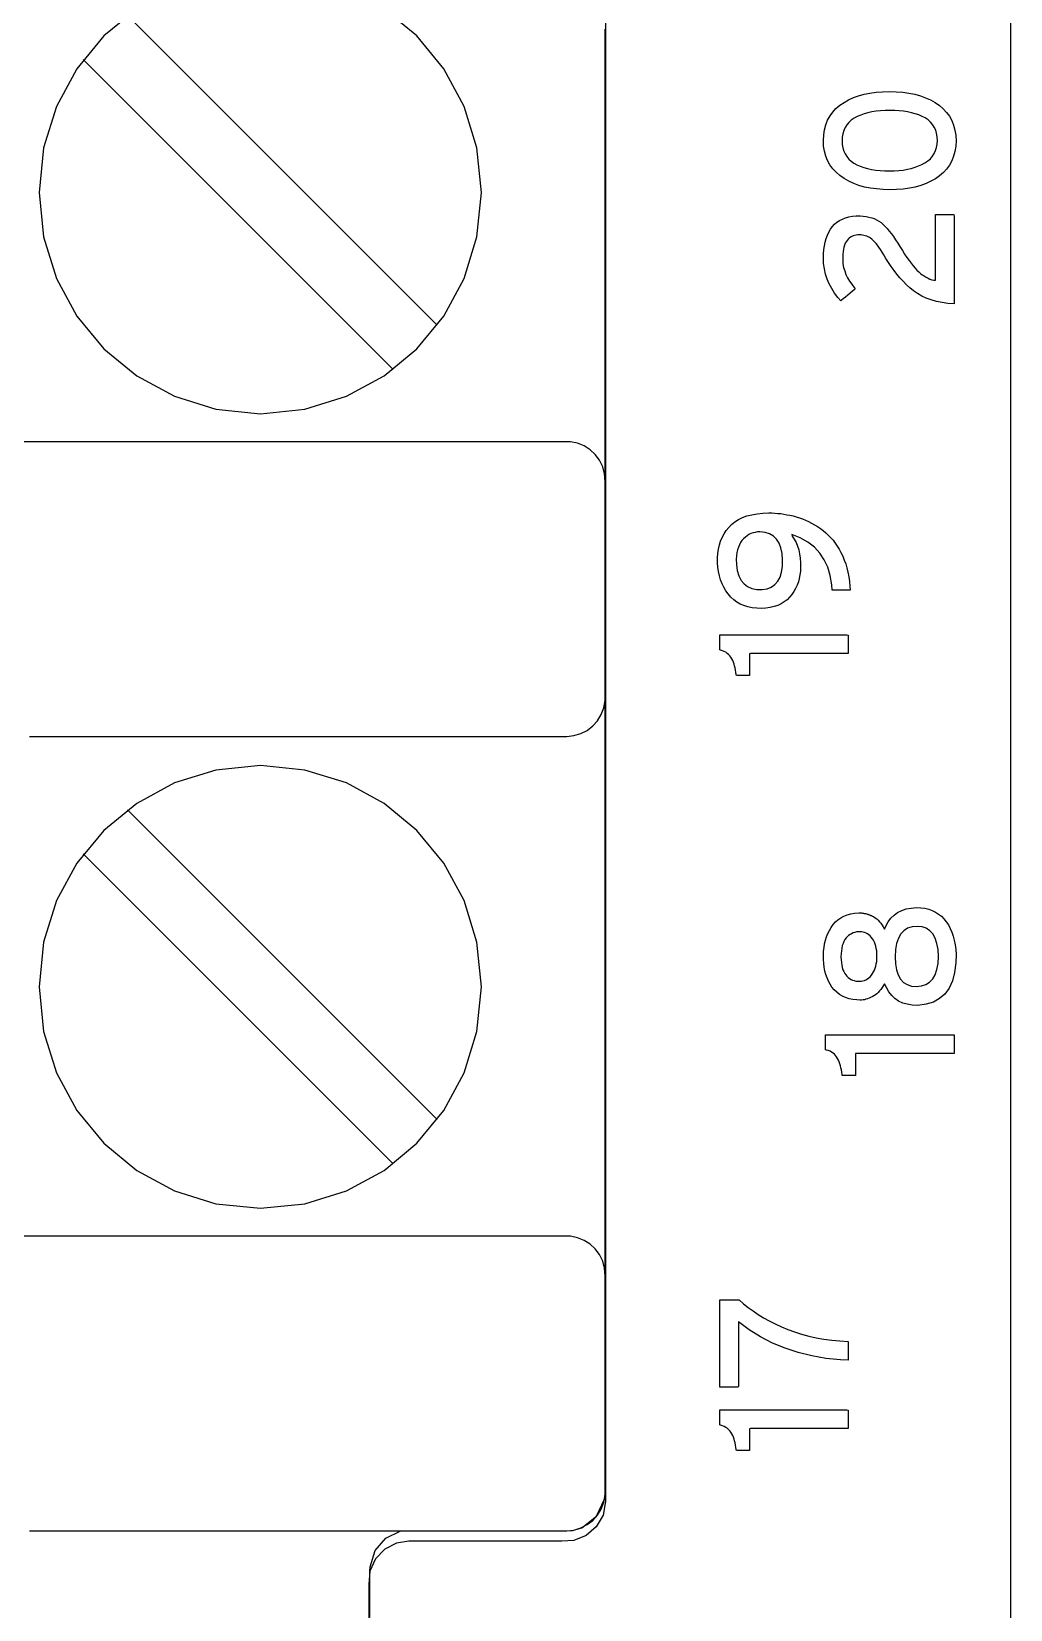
# Model space of a CAD drawing. Extents: x 1 to 47.7, y 0.2 to 35.
# Drawn here: x 37.238 to 37.978, y 8.464 to 9.657 of the extents above; entities that cross this region are included whole.
import ezdxf

# ---------------------------------------------------------------- set-up
doc = ezdxf.new("R2010")
doc.units = 0
doc.header["$MEASUREMENT"] = 0
for name, color, linetype in [('7_1__EMPTY_IO_BOARD_POSITI', 7, 'CONTINUOUS'), ('7_2___8__INDEPENDENT_INPUT', 7, 'CONTINUOUS'), ('7_3___8__OPTOISO_INDEPENDE', 7, 'CONTINUOUS'), ('7_4___24__OPTOISO_INDEPEND', 7, 'CONTINUOUS'), ('7_5___8__INDEPENDENT_INPUT', 7, 'CONTINUOUS'), ('7_6____8__INDEPENDENT_INPU', 7, 'CONTINUOUS'), ('7_7____8__OPTOISO_INDEPEND', 7, 'CONTINUOUS'), ('7_8____8__OPTOISO_INDEPEND', 7, 'CONTINUOUS'), ('8_0_____DWG', 7, 'CONTINUOUS')]:
    doc.layers.add(name, color=color, linetype=linetype)

msp = doc.modelspace()

# ---------------------------------------------------------------- linework, layer by layer
at = {"layer": '7_1__EMPTY_IO_BOARD_POSITI'}
msp.add_lwpolyline([(37.6722, 9.7151), (37.6722, 9.6279), (37.6722, 9.543), (37.6722, 9.4604), (37.6722, 9.3804), (37.6722, 9.3031), (37.6722, 9.2286), (37.6722, 9.1571), (37.6722, 9.0887), (37.6722, 9.0236), (37.6722, 8.962), (37.6722, 8.9041), (37.6722, 8.8498), (37.6722, 8.7995), (37.6722, 8.7532), (37.6722, 8.7112), (37.6722, 8.6735), (37.6722, 8.6404), (37.6722, 8.612), (37.6722, 8.5883), (37.6722, 8.5697), (37.6722, 8.5562), (37.6722, 8.548), (37.6722, 8.5452), (37.6704, 8.5349), (37.6653, 8.5261), (37.6577, 8.5195), (37.6482, 8.5158), (37.6392, 8.5152), (37.6295, 8.5152), (37.6146, 8.5152), (37.5771, 8.5152), (37.5582, 8.5152), (37.5418, 8.5152), (37.5296, 8.5152), (37.5235, 8.5152), (37.5143, 8.5138), (37.5053, 8.5092), (37.4983, 8.5019), (37.4941, 8.4927), (37.4932, 8.4827), (37.4932, 8.4766), (37.4932, 8.4675), (37.4932, 8.4558)], dxfattribs=at)
at = {"layer": '7_2___8__INDEPENDENT_INPUT'}
for points in [[(37.3178, 9.674), (37.293, 9.6536), (37.2725, 9.6288), (37.257, 9.6004), (37.2473, 9.569), (37.2439, 9.5353), (37.2473, 9.5016), (37.257, 9.4702), (37.2725, 9.4417), (37.293, 9.4169), (37.3178, 9.3965), (37.3462, 9.3811), (37.3776, 9.3713), (37.4113, 9.3679), (37.445, 9.3713), (37.4764, 9.3811), (37.5048, 9.3965), (37.5295, 9.4169), (37.5499, 9.4417), (37.5653, 9.4702), (37.575, 9.5016), (37.5784, 9.5353), (37.575, 9.569), (37.5653, 9.6004), (37.5499, 9.6288), (37.5295, 9.6536), (37.5048, 9.674)], [(37.545, 9.4349), (37.3107, 9.6692)], [(37.4941, 8.4577), (37.4941, 8.4753), (37.4941, 8.4875), (37.4941, 8.4929), (37.4942, 8.4958), (37.498, 8.5082), (37.5061, 8.5177), (37.5175, 8.5232), (37.5197, 8.5232), (37.5257, 8.5232), (37.5349, 8.5232), (37.5466, 8.5232), (37.6032, 8.5232), (37.6163, 8.5232), (37.6275, 8.5232), (37.6361, 8.5232), (37.6415, 8.5232), (37.6473, 8.5235), (37.6543, 8.5255), (37.6654, 8.5341), (37.6715, 8.5471), (37.672, 8.5509), (37.6721, 8.5528), (37.6721, 8.5552), (37.6721, 8.56), (37.6721, 8.5675), (37.6721, 8.5776), (37.6721, 8.5904), (37.6721, 8.6058), (37.6721, 8.6236), (37.6721, 8.6439), (37.6721, 8.6666), (37.6721, 8.6916), (37.6721, 8.7189), (37.6721, 8.7485), (37.6721, 8.7802), (37.6721, 8.814), (37.6721, 8.8499), (37.6721, 8.8878), (37.6721, 8.9276), (37.6721, 9.0129), (37.6721, 9.1054), (37.6721, 9.2045), (37.6721, 9.3098), (37.6721, 9.421), (37.6721, 9.5374), (37.6721, 9.6588)], [(37.5116, 9.4015), (37.2773, 9.6358)], [(37.2367, 9.1239), (37.2664, 9.1239), (37.3182, 9.1239), (37.384, 9.1239), (37.4558, 9.1239), (37.5256, 9.1239), (37.5854, 9.1239), (37.6272, 9.1239), (37.6429, 9.1239), (37.6484, 9.1245), (37.6536, 9.126), (37.6584, 9.1285), (37.6626, 9.1318), (37.6662, 9.1358), (37.669, 9.1404), (37.671, 9.1455), (37.672, 9.1511), (37.6721, 9.1556), (37.6721, 9.1674), (37.6721, 9.1879), (37.6721, 9.214), (37.6721, 9.2426), (37.6721, 9.2703), (37.6721, 9.294), (37.6721, 9.3106), (37.6721, 9.3168), (37.6716, 9.3225), (37.6701, 9.3278), (37.6677, 9.3327), (37.6645, 9.337), (37.6606, 9.3407), (37.6561, 9.3436), (37.6511, 9.3456), (37.6457, 9.3467), (37.6388, 9.3468), (37.6091, 9.3468), (37.5573, 9.3468), (37.4915, 9.3468), (37.4197, 9.3468), (37.3499, 9.3468), (37.2901, 9.3468), (37.2483, 9.3468), (37.2326, 9.3468)], [(37.545, 8.8342), (37.3107, 9.0684)], [(37.5116, 8.8007), (37.2773, 9.035)], [(37.2367, 8.5232), (37.2664, 8.5232), (37.3182, 8.5232), (37.384, 8.5232), (37.4558, 8.5232), (37.5256, 8.5232), (37.5854, 8.5232), (37.6272, 8.5232), (37.6429, 8.5232), (37.6484, 8.5237), (37.6536, 8.5253), (37.6584, 8.5278), (37.6626, 8.531), (37.6662, 8.535), (37.669, 8.5396), (37.671, 8.5448), (37.672, 8.5503), (37.6721, 8.5548), (37.6721, 8.5666), (37.6721, 8.5872), (37.6721, 8.6133), (37.6721, 8.6418), (37.6721, 8.6695), (37.6721, 8.6932), (37.6721, 8.7098), (37.6721, 8.716), (37.6716, 8.7217), (37.6701, 8.7271), (37.6677, 8.732), (37.6645, 8.7363), (37.6606, 8.7399), (37.6561, 8.7428), (37.6511, 8.7448), (37.6457, 8.7459), (37.6388, 8.746), (37.6091, 8.746), (37.5573, 8.746), (37.4915, 8.746), (37.4197, 8.746), (37.3499, 8.746), (37.2901, 8.746), (37.2483, 8.746), (37.2326, 8.746)]]:
    msp.add_lwpolyline(points, dxfattribs=at)
msp.add_lwpolyline([(37.4113, 8.7671), (37.445, 8.7705), (37.4764, 8.7803), (37.5048, 8.7957), (37.5295, 8.8162), (37.5499, 8.841), (37.5653, 8.8694), (37.575, 8.9008), (37.5784, 8.9346), (37.575, 8.9683), (37.5653, 8.9997), (37.5499, 9.0281), (37.5295, 9.0528), (37.5048, 9.0733), (37.4764, 9.0887), (37.445, 9.0984), (37.4113, 9.1018), (37.3776, 9.0984), (37.3462, 9.0887), (37.3178, 9.0733), (37.293, 9.0528), (37.2725, 9.0281), (37.257, 8.9997), (37.2473, 8.9683), (37.2439, 8.9346), (37.2473, 8.9008), (37.257, 8.8694), (37.2725, 8.841), (37.293, 8.8162), (37.3178, 8.7957), (37.3462, 8.7803), (37.3776, 8.7705)], close=True, dxfattribs=at)
at = {"layer": '7_3___8__OPTOISO_INDEPENDE'}
for points in [[(37.3178, 9.674), (37.293, 9.6536), (37.2725, 9.6288), (37.257, 9.6004), (37.2473, 9.569), (37.2439, 9.5353), (37.2473, 9.5016), (37.257, 9.4702), (37.2725, 9.4417), (37.293, 9.4169), (37.3178, 9.3965), (37.3462, 9.3811), (37.3776, 9.3713), (37.4113, 9.3679), (37.445, 9.3713), (37.4764, 9.3811), (37.5048, 9.3965), (37.5295, 9.4169), (37.5499, 9.4417), (37.5653, 9.4702), (37.575, 9.5016), (37.5784, 9.5353), (37.575, 9.569), (37.5653, 9.6004), (37.5499, 9.6288), (37.5295, 9.6536), (37.5048, 9.674)], [(37.545, 9.4349), (37.3107, 9.6692)], [(37.4941, 8.4577), (37.4941, 8.4753), (37.4941, 8.4875), (37.4941, 8.4929), (37.4942, 8.4958), (37.498, 8.5082), (37.5061, 8.5177), (37.5175, 8.5232), (37.5197, 8.5232), (37.5257, 8.5232), (37.5349, 8.5232), (37.5466, 8.5232), (37.6032, 8.5232), (37.6163, 8.5232), (37.6275, 8.5232), (37.6361, 8.5232), (37.6415, 8.5232), (37.6473, 8.5235), (37.6543, 8.5255), (37.6654, 8.5341), (37.6715, 8.5471), (37.672, 8.5509), (37.6721, 8.5528), (37.6721, 8.5552), (37.6721, 8.56), (37.6721, 8.5675), (37.6721, 8.5776), (37.6721, 8.5904), (37.6721, 8.6058), (37.6721, 8.6236), (37.6721, 8.6439), (37.6721, 8.6666), (37.6721, 8.6916), (37.6721, 8.7189), (37.6721, 8.7485), (37.6721, 8.7802), (37.6721, 8.814), (37.6721, 8.8499), (37.6721, 8.8878), (37.6721, 8.9276), (37.6721, 9.0129), (37.6721, 9.1054), (37.6721, 9.2045), (37.6721, 9.3098), (37.6721, 9.421), (37.6721, 9.5374), (37.6721, 9.6588)], [(37.5116, 9.4015), (37.2773, 9.6358)], [(37.2367, 9.1239), (37.2664, 9.1239), (37.3182, 9.1239), (37.384, 9.1239), (37.4558, 9.1239), (37.5256, 9.1239), (37.5854, 9.1239), (37.6272, 9.1239), (37.6429, 9.1239), (37.6484, 9.1245), (37.6536, 9.126), (37.6584, 9.1285), (37.6626, 9.1318), (37.6662, 9.1358), (37.669, 9.1404), (37.671, 9.1455), (37.672, 9.1511), (37.6721, 9.1556), (37.6721, 9.1674), (37.6721, 9.1879), (37.6721, 9.214), (37.6721, 9.2426), (37.6721, 9.2703), (37.6721, 9.294), (37.6721, 9.3106), (37.6721, 9.3168), (37.6716, 9.3225), (37.6701, 9.3278), (37.6677, 9.3327), (37.6645, 9.337), (37.6606, 9.3407), (37.6561, 9.3436), (37.6511, 9.3456), (37.6457, 9.3467), (37.6388, 9.3468), (37.6091, 9.3468), (37.5573, 9.3468), (37.4915, 9.3468), (37.4197, 9.3468), (37.3499, 9.3468), (37.2901, 9.3468), (37.2483, 9.3468), (37.2326, 9.3468)], [(37.545, 8.8342), (37.3107, 9.0684)], [(37.5116, 8.8007), (37.2773, 9.035)], [(37.2367, 8.5232), (37.2664, 8.5232), (37.3182, 8.5232), (37.384, 8.5232), (37.4558, 8.5232), (37.5256, 8.5232), (37.5854, 8.5232), (37.6272, 8.5232), (37.6429, 8.5232), (37.6484, 8.5237), (37.6536, 8.5253), (37.6584, 8.5278), (37.6626, 8.531), (37.6662, 8.535), (37.669, 8.5396), (37.671, 8.5448), (37.672, 8.5503), (37.6721, 8.5548), (37.6721, 8.5666), (37.6721, 8.5872), (37.6721, 8.6133), (37.6721, 8.6418), (37.6721, 8.6695), (37.6721, 8.6932), (37.6721, 8.7098), (37.6721, 8.716), (37.6716, 8.7217), (37.6701, 8.7271), (37.6677, 8.732), (37.6645, 8.7363), (37.6606, 8.7399), (37.6561, 8.7428), (37.6511, 8.7448), (37.6457, 8.7459), (37.6388, 8.746), (37.6091, 8.746), (37.5573, 8.746), (37.4915, 8.746), (37.4197, 8.746), (37.3499, 8.746), (37.2901, 8.746), (37.2483, 8.746), (37.2326, 8.746)]]:
    msp.add_lwpolyline(points, dxfattribs=at)
msp.add_lwpolyline([(37.4113, 8.7671), (37.445, 8.7705), (37.4764, 8.7803), (37.5048, 8.7957), (37.5295, 8.8162), (37.5499, 8.841), (37.5653, 8.8694), (37.575, 8.9008), (37.5784, 8.9346), (37.575, 8.9683), (37.5653, 8.9997), (37.5499, 9.0281), (37.5295, 9.0528), (37.5048, 9.0733), (37.4764, 9.0887), (37.445, 9.0984), (37.4113, 9.1018), (37.3776, 9.0984), (37.3462, 9.0887), (37.3178, 9.0733), (37.293, 9.0528), (37.2725, 9.0281), (37.257, 8.9997), (37.2473, 8.9683), (37.2439, 8.9346), (37.2473, 8.9008), (37.257, 8.8694), (37.2725, 8.841), (37.293, 8.8162), (37.3178, 8.7957), (37.3462, 8.7803), (37.3776, 8.7705)], close=True, dxfattribs=at)
at = {"layer": '7_4___24__OPTOISO_INDEPEND'}
for points in [[(37.3178, 9.674), (37.293, 9.6536), (37.2725, 9.6288), (37.257, 9.6004), (37.2473, 9.569), (37.2439, 9.5353), (37.2473, 9.5016), (37.257, 9.4702), (37.2725, 9.4417), (37.293, 9.4169), (37.3178, 9.3965), (37.3462, 9.3811), (37.3776, 9.3713), (37.4113, 9.3679), (37.445, 9.3713), (37.4764, 9.3811), (37.5048, 9.3965), (37.5295, 9.4169), (37.5499, 9.4417), (37.5653, 9.4702), (37.575, 9.5016), (37.5784, 9.5353), (37.575, 9.569), (37.5653, 9.6004), (37.5499, 9.6288), (37.5295, 9.6536), (37.5048, 9.674)], [(37.545, 9.4349), (37.3107, 9.6692)], [(37.4941, 8.4577), (37.4941, 8.4753), (37.4941, 8.4875), (37.4941, 8.4929), (37.4942, 8.4958), (37.498, 8.5082), (37.5061, 8.5177), (37.5175, 8.5232), (37.5197, 8.5232), (37.5257, 8.5232), (37.5349, 8.5232), (37.5466, 8.5232), (37.6032, 8.5232), (37.6163, 8.5232), (37.6275, 8.5232), (37.6361, 8.5232), (37.6415, 8.5232), (37.6473, 8.5235), (37.6543, 8.5255), (37.6654, 8.5341), (37.6715, 8.5471), (37.672, 8.5509), (37.6721, 8.5528), (37.6721, 8.5552), (37.6721, 8.56), (37.6721, 8.5675), (37.6721, 8.5776), (37.6721, 8.5904), (37.6721, 8.6058), (37.6721, 8.6236), (37.6721, 8.6439), (37.6721, 8.6666), (37.6721, 8.6916), (37.6721, 8.7189), (37.6721, 8.7485), (37.6721, 8.7802), (37.6721, 8.814), (37.6721, 8.8499), (37.6721, 8.8878), (37.6721, 8.9276), (37.6721, 9.0129), (37.6721, 9.1054), (37.6721, 9.2045), (37.6721, 9.3098), (37.6721, 9.421), (37.6721, 9.5374), (37.6721, 9.6588)], [(37.5116, 9.4015), (37.2773, 9.6358)], [(37.2367, 9.1239), (37.2664, 9.1239), (37.3182, 9.1239), (37.384, 9.1239), (37.4558, 9.1239), (37.5256, 9.1239), (37.5854, 9.1239), (37.6272, 9.1239), (37.6429, 9.1239), (37.6484, 9.1245), (37.6536, 9.126), (37.6584, 9.1285), (37.6626, 9.1318), (37.6662, 9.1358), (37.669, 9.1404), (37.671, 9.1455), (37.672, 9.1511), (37.6721, 9.1556), (37.6721, 9.1674), (37.6721, 9.1879), (37.6721, 9.214), (37.6721, 9.2426), (37.6721, 9.2703), (37.6721, 9.294), (37.6721, 9.3106), (37.6721, 9.3168), (37.6716, 9.3225), (37.6701, 9.3278), (37.6677, 9.3327), (37.6645, 9.337), (37.6606, 9.3407), (37.6561, 9.3436), (37.6511, 9.3456), (37.6457, 9.3467), (37.6388, 9.3468), (37.6091, 9.3468), (37.5573, 9.3468), (37.4915, 9.3468), (37.4197, 9.3468), (37.3499, 9.3468), (37.2901, 9.3468), (37.2483, 9.3468), (37.2326, 9.3468)], [(37.545, 8.8342), (37.3107, 9.0684)], [(37.5116, 8.8007), (37.2773, 9.035)], [(37.2367, 8.5232), (37.2664, 8.5232), (37.3182, 8.5232), (37.384, 8.5232), (37.4558, 8.5232), (37.5256, 8.5232), (37.5854, 8.5232), (37.6272, 8.5232), (37.6429, 8.5232), (37.6484, 8.5237), (37.6536, 8.5253), (37.6584, 8.5278), (37.6626, 8.531), (37.6662, 8.535), (37.669, 8.5396), (37.671, 8.5448), (37.672, 8.5503), (37.6721, 8.5548), (37.6721, 8.5666), (37.6721, 8.5872), (37.6721, 8.6133), (37.6721, 8.6418), (37.6721, 8.6695), (37.6721, 8.6932), (37.6721, 8.7098), (37.6721, 8.716), (37.6716, 8.7217), (37.6701, 8.7271), (37.6677, 8.732), (37.6645, 8.7363), (37.6606, 8.7399), (37.6561, 8.7428), (37.6511, 8.7448), (37.6457, 8.7459), (37.6388, 8.746), (37.6091, 8.746), (37.5573, 8.746), (37.4915, 8.746), (37.4197, 8.746), (37.3499, 8.746), (37.2901, 8.746), (37.2483, 8.746), (37.2326, 8.746)]]:
    msp.add_lwpolyline(points, dxfattribs=at)
msp.add_lwpolyline([(37.4113, 8.7671), (37.445, 8.7705), (37.4764, 8.7803), (37.5048, 8.7957), (37.5295, 8.8162), (37.5499, 8.841), (37.5653, 8.8694), (37.575, 8.9008), (37.5784, 8.9346), (37.575, 8.9683), (37.5653, 8.9997), (37.5499, 9.0281), (37.5295, 9.0528), (37.5048, 9.0733), (37.4764, 9.0887), (37.445, 9.0984), (37.4113, 9.1018), (37.3776, 9.0984), (37.3462, 9.0887), (37.3178, 9.0733), (37.293, 9.0528), (37.2725, 9.0281), (37.257, 8.9997), (37.2473, 8.9683), (37.2439, 8.9346), (37.2473, 8.9008), (37.257, 8.8694), (37.2725, 8.841), (37.293, 8.8162), (37.3178, 8.7957), (37.3462, 8.7803), (37.3776, 8.7705)], close=True, dxfattribs=at)
at = {"layer": '7_5___8__INDEPENDENT_INPUT'}
for points in [[(37.3178, 9.674), (37.293, 9.6536), (37.2725, 9.6288), (37.257, 9.6004), (37.2473, 9.569), (37.2439, 9.5353), (37.2473, 9.5016), (37.257, 9.4702), (37.2725, 9.4417), (37.293, 9.4169), (37.3178, 9.3965), (37.3462, 9.3811), (37.3776, 9.3713), (37.4113, 9.3679), (37.445, 9.3713), (37.4764, 9.3811), (37.5048, 9.3965), (37.5295, 9.4169), (37.5499, 9.4417), (37.5653, 9.4702), (37.575, 9.5016), (37.5784, 9.5353), (37.575, 9.569), (37.5653, 9.6004), (37.5499, 9.6288), (37.5295, 9.6536), (37.5048, 9.674)], [(37.545, 9.4349), (37.3107, 9.6692)], [(37.4941, 8.4577), (37.4941, 8.4753), (37.4941, 8.4875), (37.4941, 8.4929), (37.4942, 8.4958), (37.498, 8.5082), (37.5061, 8.5177), (37.5175, 8.5232), (37.5197, 8.5232), (37.5257, 8.5232), (37.5349, 8.5232), (37.5466, 8.5232), (37.6032, 8.5232), (37.6163, 8.5232), (37.6275, 8.5232), (37.6361, 8.5232), (37.6415, 8.5232), (37.6473, 8.5235), (37.6543, 8.5255), (37.6654, 8.5341), (37.6715, 8.5471), (37.672, 8.5509), (37.6721, 8.5528), (37.6721, 8.5552), (37.6721, 8.56), (37.6721, 8.5675), (37.6721, 8.5776), (37.6721, 8.5904), (37.6721, 8.6058), (37.6721, 8.6236), (37.6721, 8.6439), (37.6721, 8.6666), (37.6721, 8.6916), (37.6721, 8.7189), (37.6721, 8.7485), (37.6721, 8.7802), (37.6721, 8.814), (37.6721, 8.8499), (37.6721, 8.8878), (37.6721, 8.9276), (37.6721, 9.0129), (37.6721, 9.1054), (37.6721, 9.2045), (37.6721, 9.3098), (37.6721, 9.421), (37.6721, 9.5374), (37.6721, 9.6588)], [(37.5116, 9.4015), (37.2773, 9.6358)], [(37.2367, 9.1239), (37.2664, 9.1239), (37.3182, 9.1239), (37.384, 9.1239), (37.4558, 9.1239), (37.5256, 9.1239), (37.5854, 9.1239), (37.6272, 9.1239), (37.6429, 9.1239), (37.6484, 9.1245), (37.6536, 9.126), (37.6584, 9.1285), (37.6626, 9.1318), (37.6662, 9.1358), (37.669, 9.1404), (37.671, 9.1455), (37.672, 9.1511), (37.6721, 9.1556), (37.6721, 9.1674), (37.6721, 9.1879), (37.6721, 9.214), (37.6721, 9.2426), (37.6721, 9.2703), (37.6721, 9.294), (37.6721, 9.3106), (37.6721, 9.3168), (37.6716, 9.3225), (37.6701, 9.3278), (37.6677, 9.3327), (37.6645, 9.337), (37.6606, 9.3407), (37.6561, 9.3436), (37.6511, 9.3456), (37.6457, 9.3467), (37.6388, 9.3468), (37.6091, 9.3468), (37.5573, 9.3468), (37.4915, 9.3468), (37.4197, 9.3468), (37.3499, 9.3468), (37.2901, 9.3468), (37.2483, 9.3468), (37.2326, 9.3468)], [(37.545, 8.8342), (37.3107, 9.0684)], [(37.5116, 8.8007), (37.2773, 9.035)], [(37.2367, 8.5232), (37.2664, 8.5232), (37.3182, 8.5232), (37.384, 8.5232), (37.4558, 8.5232), (37.5256, 8.5232), (37.5854, 8.5232), (37.6272, 8.5232), (37.6429, 8.5232), (37.6484, 8.5237), (37.6536, 8.5253), (37.6584, 8.5278), (37.6626, 8.531), (37.6662, 8.535), (37.669, 8.5396), (37.671, 8.5448), (37.672, 8.5503), (37.6721, 8.5548), (37.6721, 8.5666), (37.6721, 8.5872), (37.6721, 8.6133), (37.6721, 8.6418), (37.6721, 8.6695), (37.6721, 8.6932), (37.6721, 8.7098), (37.6721, 8.716), (37.6716, 8.7217), (37.6701, 8.7271), (37.6677, 8.732), (37.6645, 8.7363), (37.6606, 8.7399), (37.6561, 8.7428), (37.6511, 8.7448), (37.6457, 8.7459), (37.6388, 8.746), (37.6091, 8.746), (37.5573, 8.746), (37.4915, 8.746), (37.4197, 8.746), (37.3499, 8.746), (37.2901, 8.746), (37.2483, 8.746), (37.2326, 8.746)]]:
    msp.add_lwpolyline(points, dxfattribs=at)
msp.add_lwpolyline([(37.4113, 8.7671), (37.445, 8.7705), (37.4764, 8.7803), (37.5048, 8.7957), (37.5295, 8.8162), (37.5499, 8.841), (37.5653, 8.8694), (37.575, 8.9008), (37.5784, 8.9346), (37.575, 8.9683), (37.5653, 8.9997), (37.5499, 9.0281), (37.5295, 9.0528), (37.5048, 9.0733), (37.4764, 9.0887), (37.445, 9.0984), (37.4113, 9.1018), (37.3776, 9.0984), (37.3462, 9.0887), (37.3178, 9.0733), (37.293, 9.0528), (37.2725, 9.0281), (37.257, 8.9997), (37.2473, 8.9683), (37.2439, 8.9346), (37.2473, 8.9008), (37.257, 8.8694), (37.2725, 8.841), (37.293, 8.8162), (37.3178, 8.7957), (37.3462, 8.7803), (37.3776, 8.7705)], close=True, dxfattribs=at)
at = {"layer": '7_6____8__INDEPENDENT_INPU'}
for points in [[(37.3178, 9.674), (37.293, 9.6536), (37.2725, 9.6288), (37.257, 9.6004), (37.2473, 9.569), (37.2439, 9.5353), (37.2473, 9.5016), (37.257, 9.4702), (37.2725, 9.4417), (37.293, 9.4169), (37.3178, 9.3965), (37.3462, 9.3811), (37.3776, 9.3713), (37.4113, 9.3679), (37.445, 9.3713), (37.4764, 9.3811), (37.5048, 9.3965), (37.5295, 9.4169), (37.5499, 9.4417), (37.5653, 9.4702), (37.575, 9.5016), (37.5784, 9.5353), (37.575, 9.569), (37.5653, 9.6004), (37.5499, 9.6288), (37.5295, 9.6536), (37.5048, 9.674)], [(37.545, 9.4349), (37.3107, 9.6692)], [(37.4941, 8.4577), (37.4941, 8.4753), (37.4941, 8.4875), (37.4941, 8.4929), (37.4942, 8.4958), (37.498, 8.5082), (37.5061, 8.5177), (37.5175, 8.5232), (37.5197, 8.5232), (37.5257, 8.5232), (37.5349, 8.5232), (37.5466, 8.5232), (37.6032, 8.5232), (37.6163, 8.5232), (37.6275, 8.5232), (37.6361, 8.5232), (37.6415, 8.5232), (37.6473, 8.5235), (37.6543, 8.5255), (37.6654, 8.5341), (37.6715, 8.5471), (37.672, 8.5509), (37.6721, 8.5528), (37.6721, 8.5552), (37.6721, 8.56), (37.6721, 8.5675), (37.6721, 8.5776), (37.6721, 8.5904), (37.6721, 8.6058), (37.6721, 8.6236), (37.6721, 8.6439), (37.6721, 8.6666), (37.6721, 8.6916), (37.6721, 8.7189), (37.6721, 8.7485), (37.6721, 8.7802), (37.6721, 8.814), (37.6721, 8.8499), (37.6721, 8.8878), (37.6721, 8.9276), (37.6721, 9.0129), (37.6721, 9.1054), (37.6721, 9.2045), (37.6721, 9.3098), (37.6721, 9.421), (37.6721, 9.5374), (37.6721, 9.6588)], [(37.5116, 9.4015), (37.2773, 9.6358)], [(37.2367, 9.1239), (37.2664, 9.1239), (37.3182, 9.1239), (37.384, 9.1239), (37.4558, 9.1239), (37.5256, 9.1239), (37.5854, 9.1239), (37.6272, 9.1239), (37.6429, 9.1239), (37.6484, 9.1245), (37.6536, 9.126), (37.6584, 9.1285), (37.6626, 9.1318), (37.6662, 9.1358), (37.669, 9.1404), (37.671, 9.1455), (37.672, 9.1511), (37.6721, 9.1556), (37.6721, 9.1674), (37.6721, 9.1879), (37.6721, 9.214), (37.6721, 9.2426), (37.6721, 9.2703), (37.6721, 9.294), (37.6721, 9.3106), (37.6721, 9.3168), (37.6716, 9.3225), (37.6701, 9.3278), (37.6677, 9.3327), (37.6645, 9.337), (37.6606, 9.3407), (37.6561, 9.3436), (37.6511, 9.3456), (37.6457, 9.3467), (37.6388, 9.3468), (37.6091, 9.3468), (37.5573, 9.3468), (37.4915, 9.3468), (37.4197, 9.3468), (37.3499, 9.3468), (37.2901, 9.3468), (37.2483, 9.3468), (37.2326, 9.3468)], [(37.545, 8.8342), (37.3107, 9.0684)], [(37.5116, 8.8007), (37.2773, 9.035)], [(37.2367, 8.5232), (37.2664, 8.5232), (37.3182, 8.5232), (37.384, 8.5232), (37.4558, 8.5232), (37.5256, 8.5232), (37.5854, 8.5232), (37.6272, 8.5232), (37.6429, 8.5232), (37.6484, 8.5237), (37.6536, 8.5253), (37.6584, 8.5278), (37.6626, 8.531), (37.6662, 8.535), (37.669, 8.5396), (37.671, 8.5448), (37.672, 8.5503), (37.6721, 8.5548), (37.6721, 8.5666), (37.6721, 8.5872), (37.6721, 8.6133), (37.6721, 8.6418), (37.6721, 8.6695), (37.6721, 8.6932), (37.6721, 8.7098), (37.6721, 8.716), (37.6716, 8.7217), (37.6701, 8.7271), (37.6677, 8.732), (37.6645, 8.7363), (37.6606, 8.7399), (37.6561, 8.7428), (37.6511, 8.7448), (37.6457, 8.7459), (37.6388, 8.746), (37.6091, 8.746), (37.5573, 8.746), (37.4915, 8.746), (37.4197, 8.746), (37.3499, 8.746), (37.2901, 8.746), (37.2483, 8.746), (37.2326, 8.746)]]:
    msp.add_lwpolyline(points, dxfattribs=at)
msp.add_lwpolyline([(37.4113, 8.7671), (37.445, 8.7705), (37.4764, 8.7803), (37.5048, 8.7957), (37.5295, 8.8162), (37.5499, 8.841), (37.5653, 8.8694), (37.575, 8.9008), (37.5784, 8.9346), (37.575, 8.9683), (37.5653, 8.9997), (37.5499, 9.0281), (37.5295, 9.0528), (37.5048, 9.0733), (37.4764, 9.0887), (37.445, 9.0984), (37.4113, 9.1018), (37.3776, 9.0984), (37.3462, 9.0887), (37.3178, 9.0733), (37.293, 9.0528), (37.2725, 9.0281), (37.257, 8.9997), (37.2473, 8.9683), (37.2439, 8.9346), (37.2473, 8.9008), (37.257, 8.8694), (37.2725, 8.841), (37.293, 8.8162), (37.3178, 8.7957), (37.3462, 8.7803), (37.3776, 8.7705)], close=True, dxfattribs=at)
at = {"layer": '7_7____8__OPTOISO_INDEPEND'}
for points in [[(37.3178, 9.674), (37.293, 9.6536), (37.2725, 9.6288), (37.257, 9.6004), (37.2473, 9.569), (37.2439, 9.5353), (37.2473, 9.5016), (37.257, 9.4702), (37.2725, 9.4417), (37.293, 9.4169), (37.3178, 9.3965), (37.3462, 9.3811), (37.3776, 9.3713), (37.4113, 9.3679), (37.445, 9.3713), (37.4764, 9.3811), (37.5048, 9.3965), (37.5295, 9.4169), (37.5499, 9.4417), (37.5653, 9.4702), (37.575, 9.5016), (37.5784, 9.5353), (37.575, 9.569), (37.5653, 9.6004), (37.5499, 9.6288), (37.5295, 9.6536), (37.5048, 9.674)], [(37.545, 9.4349), (37.3107, 9.6692)], [(37.4941, 8.4577), (37.4941, 8.4753), (37.4941, 8.4875), (37.4941, 8.4929), (37.4942, 8.4958), (37.498, 8.5082), (37.5061, 8.5177), (37.5175, 8.5232), (37.5197, 8.5232), (37.5257, 8.5232), (37.5349, 8.5232), (37.5466, 8.5232), (37.6032, 8.5232), (37.6163, 8.5232), (37.6275, 8.5232), (37.6361, 8.5232), (37.6415, 8.5232), (37.6473, 8.5235), (37.6543, 8.5255), (37.6654, 8.5341), (37.6715, 8.5471), (37.672, 8.5509), (37.6721, 8.5528), (37.6721, 8.5552), (37.6721, 8.56), (37.6721, 8.5675), (37.6721, 8.5776), (37.6721, 8.5904), (37.6721, 8.6058), (37.6721, 8.6236), (37.6721, 8.6439), (37.6721, 8.6666), (37.6721, 8.6916), (37.6721, 8.7189), (37.6721, 8.7485), (37.6721, 8.7802), (37.6721, 8.814), (37.6721, 8.8499), (37.6721, 8.8878), (37.6721, 8.9276), (37.6721, 9.0129), (37.6721, 9.1054), (37.6721, 9.2045), (37.6721, 9.3098), (37.6721, 9.421), (37.6721, 9.5374), (37.6721, 9.6588)], [(37.5116, 9.4015), (37.2773, 9.6358)], [(37.2367, 9.1239), (37.2664, 9.1239), (37.3182, 9.1239), (37.384, 9.1239), (37.4558, 9.1239), (37.5256, 9.1239), (37.5854, 9.1239), (37.6272, 9.1239), (37.6429, 9.1239), (37.6484, 9.1245), (37.6536, 9.126), (37.6584, 9.1285), (37.6626, 9.1318), (37.6662, 9.1358), (37.669, 9.1404), (37.671, 9.1455), (37.672, 9.1511), (37.6721, 9.1556), (37.6721, 9.1674), (37.6721, 9.1879), (37.6721, 9.214), (37.6721, 9.2426), (37.6721, 9.2703), (37.6721, 9.294), (37.6721, 9.3106), (37.6721, 9.3168), (37.6716, 9.3225), (37.6701, 9.3278), (37.6677, 9.3327), (37.6645, 9.337), (37.6606, 9.3407), (37.6561, 9.3436), (37.6511, 9.3456), (37.6457, 9.3467), (37.6388, 9.3468), (37.6091, 9.3468), (37.5573, 9.3468), (37.4915, 9.3468), (37.4197, 9.3468), (37.3499, 9.3468), (37.2901, 9.3468), (37.2483, 9.3468), (37.2326, 9.3468)], [(37.545, 8.8342), (37.3107, 9.0684)], [(37.5116, 8.8007), (37.2773, 9.035)], [(37.2367, 8.5232), (37.2664, 8.5232), (37.3182, 8.5232), (37.384, 8.5232), (37.4558, 8.5232), (37.5256, 8.5232), (37.5854, 8.5232), (37.6272, 8.5232), (37.6429, 8.5232), (37.6484, 8.5237), (37.6536, 8.5253), (37.6584, 8.5278), (37.6626, 8.531), (37.6662, 8.535), (37.669, 8.5396), (37.671, 8.5448), (37.672, 8.5503), (37.6721, 8.5548), (37.6721, 8.5666), (37.6721, 8.5872), (37.6721, 8.6133), (37.6721, 8.6418), (37.6721, 8.6695), (37.6721, 8.6932), (37.6721, 8.7098), (37.6721, 8.716), (37.6716, 8.7217), (37.6701, 8.7271), (37.6677, 8.732), (37.6645, 8.7363), (37.6606, 8.7399), (37.6561, 8.7428), (37.6511, 8.7448), (37.6457, 8.7459), (37.6388, 8.746), (37.6091, 8.746), (37.5573, 8.746), (37.4915, 8.746), (37.4197, 8.746), (37.3499, 8.746), (37.2901, 8.746), (37.2483, 8.746), (37.2326, 8.746)]]:
    msp.add_lwpolyline(points, dxfattribs=at)
msp.add_lwpolyline([(37.4113, 8.7671), (37.445, 8.7705), (37.4764, 8.7803), (37.5048, 8.7957), (37.5295, 8.8162), (37.5499, 8.841), (37.5653, 8.8694), (37.575, 8.9008), (37.5784, 8.9346), (37.575, 8.9683), (37.5653, 8.9997), (37.5499, 9.0281), (37.5295, 9.0528), (37.5048, 9.0733), (37.4764, 9.0887), (37.445, 9.0984), (37.4113, 9.1018), (37.3776, 9.0984), (37.3462, 9.0887), (37.3178, 9.0733), (37.293, 9.0528), (37.2725, 9.0281), (37.257, 8.9997), (37.2473, 8.9683), (37.2439, 8.9346), (37.2473, 8.9008), (37.257, 8.8694), (37.2725, 8.841), (37.293, 8.8162), (37.3178, 8.7957), (37.3462, 8.7803), (37.3776, 8.7705)], close=True, dxfattribs=at)
at = {"layer": '7_8____8__OPTOISO_INDEPEND'}
for points in [[(37.3178, 9.674), (37.293, 9.6536), (37.2725, 9.6288), (37.257, 9.6004), (37.2473, 9.569), (37.2439, 9.5353), (37.2473, 9.5016), (37.257, 9.4702), (37.2725, 9.4417), (37.293, 9.4169), (37.3178, 9.3965), (37.3462, 9.3811), (37.3776, 9.3713), (37.4113, 9.3679), (37.445, 9.3713), (37.4764, 9.3811), (37.5048, 9.3965), (37.5295, 9.4169), (37.5499, 9.4417), (37.5653, 9.4702), (37.575, 9.5016), (37.5784, 9.5353), (37.575, 9.569), (37.5653, 9.6004), (37.5499, 9.6288), (37.5295, 9.6536), (37.5048, 9.674)], [(37.545, 9.4349), (37.3107, 9.6692)], [(37.4941, 8.4577), (37.4941, 8.4753), (37.4941, 8.4875), (37.4941, 8.4929), (37.4942, 8.4958), (37.498, 8.5082), (37.5061, 8.5177), (37.5175, 8.5232), (37.5197, 8.5232), (37.5257, 8.5232), (37.5349, 8.5232), (37.5466, 8.5232), (37.6032, 8.5232), (37.6163, 8.5232), (37.6275, 8.5232), (37.6361, 8.5232), (37.6415, 8.5232), (37.6473, 8.5235), (37.6543, 8.5255), (37.6654, 8.5341), (37.6715, 8.5471), (37.672, 8.5509), (37.6721, 8.5528), (37.6721, 8.5552), (37.6721, 8.56), (37.6721, 8.5675), (37.6721, 8.5776), (37.6721, 8.5904), (37.6721, 8.6058), (37.6721, 8.6236), (37.6721, 8.6439), (37.6721, 8.6666), (37.6721, 8.6916), (37.6721, 8.7189), (37.6721, 8.7485), (37.6721, 8.7802), (37.6721, 8.814), (37.6721, 8.8499), (37.6721, 8.8878), (37.6721, 8.9276), (37.6721, 9.0129), (37.6721, 9.1054), (37.6721, 9.2045), (37.6721, 9.3098), (37.6721, 9.421), (37.6721, 9.5374), (37.6721, 9.6588)], [(37.5116, 9.4015), (37.2773, 9.6358)], [(37.2367, 9.1239), (37.2664, 9.1239), (37.3182, 9.1239), (37.384, 9.1239), (37.4558, 9.1239), (37.5256, 9.1239), (37.5854, 9.1239), (37.6272, 9.1239), (37.6429, 9.1239), (37.6484, 9.1245), (37.6536, 9.126), (37.6584, 9.1285), (37.6626, 9.1318), (37.6662, 9.1358), (37.669, 9.1404), (37.671, 9.1455), (37.672, 9.1511), (37.6721, 9.1556), (37.6721, 9.1674), (37.6721, 9.1879), (37.6721, 9.214), (37.6721, 9.2426), (37.6721, 9.2703), (37.6721, 9.294), (37.6721, 9.3106), (37.6721, 9.3168), (37.6716, 9.3225), (37.6701, 9.3278), (37.6677, 9.3327), (37.6645, 9.337), (37.6606, 9.3407), (37.6561, 9.3436), (37.6511, 9.3456), (37.6457, 9.3467), (37.6388, 9.3468), (37.6091, 9.3468), (37.5573, 9.3468), (37.4915, 9.3468), (37.4197, 9.3468), (37.3499, 9.3468), (37.2901, 9.3468), (37.2483, 9.3468), (37.2326, 9.3468)], [(37.545, 8.8342), (37.3107, 9.0684)], [(37.5116, 8.8007), (37.2773, 9.035)], [(37.2367, 8.5232), (37.2664, 8.5232), (37.3182, 8.5232), (37.384, 8.5232), (37.4558, 8.5232), (37.5256, 8.5232), (37.5854, 8.5232), (37.6272, 8.5232), (37.6429, 8.5232), (37.6484, 8.5237), (37.6536, 8.5253), (37.6584, 8.5278), (37.6626, 8.531), (37.6662, 8.535), (37.669, 8.5396), (37.671, 8.5448), (37.672, 8.5503), (37.6721, 8.5548), (37.6721, 8.5666), (37.6721, 8.5872), (37.6721, 8.6133), (37.6721, 8.6418), (37.6721, 8.6695), (37.6721, 8.6932), (37.6721, 8.7098), (37.6721, 8.716), (37.6716, 8.7217), (37.6701, 8.7271), (37.6677, 8.732), (37.6645, 8.7363), (37.6606, 8.7399), (37.6561, 8.7428), (37.6511, 8.7448), (37.6457, 8.7459), (37.6388, 8.746), (37.6091, 8.746), (37.5573, 8.746), (37.4915, 8.746), (37.4197, 8.746), (37.3499, 8.746), (37.2901, 8.746), (37.2483, 8.746), (37.2326, 8.746)]]:
    msp.add_lwpolyline(points, dxfattribs=at)
msp.add_lwpolyline([(37.4113, 8.7671), (37.445, 8.7705), (37.4764, 8.7803), (37.5048, 8.7957), (37.5295, 8.8162), (37.5499, 8.841), (37.5653, 8.8694), (37.575, 8.9008), (37.5784, 8.9346), (37.575, 8.9683), (37.5653, 8.9997), (37.5499, 9.0281), (37.5295, 9.0528), (37.5048, 9.0733), (37.4764, 9.0887), (37.445, 9.0984), (37.4113, 9.1018), (37.3776, 9.0984), (37.3462, 9.0887), (37.3178, 9.0733), (37.293, 9.0528), (37.2725, 9.0281), (37.257, 8.9997), (37.2473, 8.9683), (37.2439, 8.9346), (37.2473, 8.9008), (37.257, 8.8694), (37.2725, 8.841), (37.293, 8.8162), (37.3178, 8.7957), (37.3462, 8.7803), (37.3776, 8.7705)], close=True, dxfattribs=at)
at = {"layer": '8_0_____DWG'}
msp.add_lwpolyline([(37.9784, 10.8831), (37.9784, 10.4928), (37.9784, 10.1032), (37.9784, 9.7151), (37.9784, 9.5219), (37.9784, 9.3294), (37.9784, 9.1376), (37.9784, 8.9466), (37.9784, 8.7567), (37.9784, 8.5677), (37.9784, 8.3799), (37.9784, 8.1934), (37.9784, 8.0082), (37.9784, 7.8244)], dxfattribs=at)
for points in [[(37.887, 9.6116), (37.8921, 9.6114), (37.8971, 9.6111), (37.9017, 9.6104), (37.9062, 9.6095), (37.9104, 9.6083), (37.9143, 9.6069), (37.918, 9.6052), (37.9215, 9.6032), (37.9247, 9.601), (37.9276, 9.5986), (37.9301, 9.5958), (37.9323, 9.5929), (37.934, 9.5897), (37.9354, 9.5862), (37.9364, 9.5825), (37.9371, 9.5785), (37.9373, 9.5743), (37.9371, 9.5702), (37.9364, 9.5662), (37.9354, 9.5626), (37.934, 9.5591), (37.9323, 9.556), (37.9302, 9.553), (37.9277, 9.5503), (37.9249, 9.5479), (37.9217, 9.5457), (37.9182, 9.5437), (37.9146, 9.542), (37.9106, 9.5406), (37.9065, 9.5394), (37.902, 9.5385), (37.8974, 9.5378), (37.8924, 9.5375), (37.8873, 9.5373), (37.8821, 9.5375), (37.8772, 9.5379), (37.8725, 9.5385), (37.8681, 9.5394), (37.8639, 9.5406), (37.8599, 9.5421), (37.8562, 9.5438), (37.8527, 9.5458), (37.8495, 9.548), (37.8466, 9.5505), (37.8441, 9.5532), (37.8419, 9.5562), (37.8402, 9.5594), (37.8388, 9.5628), (37.8379, 9.5665), (37.8372, 9.5704), (37.837, 9.5746), (37.8373, 9.5788), (37.8379, 9.5827), (37.8389, 9.5864), (37.8402, 9.5899), (37.842, 9.5931), (37.8441, 9.596), (37.8465, 9.5987), (37.8494, 9.6012), (37.8526, 9.6034), (37.856, 9.6053), (37.8597, 9.607), (37.8636, 9.6084), (37.8678, 9.6095), (37.8722, 9.6104), (37.8769, 9.6111), (37.8818, 9.6114)], [(37.8873, 9.5973), (37.8837, 9.5973), (37.8802, 9.5971), (37.8769, 9.5967), (37.8737, 9.5962), (37.8707, 9.5955), (37.8679, 9.5947), (37.8652, 9.5938), (37.8626, 9.5927), (37.8602, 9.5914), (37.8581, 9.59), (37.8563, 9.5883), (37.8547, 9.5865), (37.8535, 9.5844), (37.8525, 9.5822), (37.8517, 9.5797), (37.8513, 9.5771), (37.8511, 9.5743), (37.8513, 9.5715), (37.8517, 9.569), (37.8524, 9.5666), (37.8534, 9.5644), (37.8547, 9.5624), (37.8562, 9.5605), (37.858, 9.5589), (37.8601, 9.5575), (37.8624, 9.5562), (37.8649, 9.5551), (37.8676, 9.5541), (37.8704, 9.5533), (37.8734, 9.5527), (37.8766, 9.5521), (37.8799, 9.5518), (37.8834, 9.5516), (37.887, 9.5516), (37.8906, 9.5516), (37.894, 9.5519), (37.8973, 9.5522), (37.9005, 9.5528), (37.9034, 9.5535), (37.9063, 9.5543), (37.9089, 9.5553), (37.9114, 9.5564), (37.9138, 9.5577), (37.916, 9.5592), (37.9179, 9.5608), (37.9195, 9.5627), (37.9208, 9.5647), (37.9218, 9.5669), (37.9226, 9.5693), (37.923, 9.5718), (37.9232, 9.5746), (37.923, 9.5774), (37.9226, 9.58), (37.9219, 9.5824), (37.9208, 9.5847), (37.9195, 9.5867), (37.918, 9.5885), (37.9161, 9.5901), (37.9139, 9.5916), (37.9116, 9.5928), (37.9091, 9.5939), (37.9065, 9.5948), (37.9037, 9.5956), (37.9007, 9.5962), (37.8976, 9.5967), (37.8943, 9.5971), (37.8909, 9.5973)], [(37.9358, 9.451), (37.9311, 9.4514), (37.9267, 9.452), (37.9225, 9.4529), (37.9185, 9.454), (37.9148, 9.4554), (37.9114, 9.4569), (37.9081, 9.4588), (37.9051, 9.4608), (37.9024, 9.4631), (37.8998, 9.4655), (37.8973, 9.4681), (37.8949, 9.4707), (37.8926, 9.4734), (37.8904, 9.4763), (37.8882, 9.4792), (37.8862, 9.4823), (37.8843, 9.4854), (37.8827, 9.4882), (37.8814, 9.4902), (37.8802, 9.4921), (37.879, 9.4938), (37.8779, 9.4953), (37.8768, 9.4967), (37.8757, 9.4979), (37.8747, 9.499), (37.8737, 9.4999), (37.8727, 9.5006), (37.8718, 9.5012), (37.8708, 9.5017), (37.8698, 9.5022), (37.8687, 9.5025), (37.8677, 9.5028), (37.8666, 9.503), (37.8655, 9.5032), (37.8644, 9.5032), (37.8631, 9.5032), (37.8618, 9.503), (37.8606, 9.5028), (37.8595, 9.5024), (37.8585, 9.502), (37.8575, 9.5014), (37.8565, 9.5007), (37.8557, 9.4999), (37.8549, 9.499), (37.8542, 9.498), (37.8535, 9.4968), (37.853, 9.4954), (37.8525, 9.4939), (37.8521, 9.4923), (37.8519, 9.4906), (37.8517, 9.4886), (37.8516, 9.4866), (37.8516, 9.4842), (37.8518, 9.4813), (37.8523, 9.4786), (37.8531, 9.4759), (37.854, 9.4732), (37.8552, 9.4707), (37.8567, 9.4682), (37.8584, 9.4658), (37.8603, 9.4634), (37.8611, 9.4623), (37.8603, 9.4617), (37.859, 9.4606), (37.8573, 9.4592), (37.8554, 9.4577), (37.8536, 9.4562), (37.8519, 9.4549), (37.8508, 9.4539), (37.8502, 9.4534), (37.848, 9.4559), (37.8455, 9.4592), (37.8433, 9.4626), (37.8414, 9.4661), (37.8399, 9.4698), (37.8387, 9.4735), (37.8378, 9.4774), (37.8372, 9.4815), (37.837, 9.4856), (37.8371, 9.4889), (37.8374, 9.4921), (37.8378, 9.495), (37.8383, 9.4978), (37.8391, 9.5005), (37.84, 9.503), (37.8411, 9.5053), (37.8423, 9.5074), (37.8437, 9.5094), (37.8454, 9.5112), (37.8472, 9.5127), (37.8492, 9.5141), (37.8514, 9.5152), (37.8537, 9.5161), (37.8563, 9.5168), (37.859, 9.5173), (37.8619, 9.5175), (37.8647, 9.5176), (37.867, 9.5174), (37.8693, 9.5171), (37.8714, 9.5167), (37.8735, 9.5162), (37.8754, 9.5155), (37.8772, 9.5146), (37.879, 9.5136), (37.8806, 9.5125), (37.8821, 9.5111), (37.8836, 9.5096), (37.8852, 9.5079), (37.8868, 9.5061), (37.8884, 9.5041), (37.89, 9.5019), (37.8916, 9.4995), (37.8933, 9.497), (37.8949, 9.4943), (37.8967, 9.4914), (37.8984, 9.4886), (37.9001, 9.4861), (37.9018, 9.4838), (37.9033, 9.4817), (37.9048, 9.4798), (37.9063, 9.478), (37.9077, 9.4765), (37.9091, 9.4752), (37.9104, 9.4741), (37.9118, 9.473), (37.9132, 9.4721), (37.9147, 9.4712), (37.9161, 9.4705), (37.9176, 9.4698), (37.9191, 9.4693), (37.9206, 9.4689), (37.9217, 9.4689), (37.9217, 9.4718), (37.9217, 9.4774), (37.9217, 9.4848), (37.9217, 9.4931), (37.9217, 9.5015), (37.9217, 9.5091), (37.9217, 9.5149), (37.9217, 9.5182), (37.9218, 9.5185), (37.9228, 9.5185), (37.9245, 9.5185), (37.9267, 9.5185), (37.9291, 9.5185), (37.9315, 9.5185), (37.9335, 9.5185), (37.935, 9.5185), (37.9357, 9.5185), (37.9358, 9.517), (37.9358, 9.5113), (37.9358, 9.5025), (37.9358, 9.4918), (37.9358, 9.4803), (37.9358, 9.4693), (37.9358, 9.4599), (37.9358, 9.4534)], [(37.7957, 9.2929), (37.798, 9.2929), (37.8002, 9.2928), (37.8025, 9.2926), (37.8048, 9.2924), (37.8071, 9.292), (37.8094, 9.2916), (37.8117, 9.2912), (37.8141, 9.2906), (37.8165, 9.29), (37.8189, 9.2893), (37.8212, 9.2884), (37.8235, 9.2874), (37.8258, 9.2864), (37.8281, 9.2852), (37.8303, 9.2839), (37.8325, 9.2826), (37.8347, 9.2811), (37.8368, 9.2796), (37.8388, 9.2779), (37.8407, 9.2761), (37.8425, 9.2742), (37.8443, 9.2722), (37.8459, 9.2701), (37.8475, 9.2678), (37.849, 9.2654), (37.8503, 9.2629), (37.8517, 9.2602), (37.8528, 9.2573), (37.8539, 9.2544), (37.8548, 9.2513), (37.8556, 9.248), (37.8562, 9.2446), (37.8567, 9.2411), (37.8571, 9.2375), (37.8573, 9.2346), (37.8566, 9.2346), (37.8551, 9.2346), (37.853, 9.2346), (37.8507, 9.2346), (37.8484, 9.2346), (37.8463, 9.2346), (37.8446, 9.2346), (37.8437, 9.2346), (37.8433, 9.2385), (37.8422, 9.2455), (37.8404, 9.2518), (37.8377, 9.2575), (37.8343, 9.2626), (37.8302, 9.267), (37.8252, 9.2709), (37.8195, 9.2741), (37.8131, 9.2767), (37.8135, 9.2753), (37.815, 9.273), (37.8163, 9.2705), (37.8174, 9.2679), (37.8183, 9.265), (37.819, 9.262), (37.8195, 9.2588), (37.8197, 9.2553), (37.8198, 9.2518), (37.8197, 9.2489), (37.8193, 9.2461), (37.8188, 9.2434), (37.8181, 9.2407), (37.8172, 9.2382), (37.816, 9.2358), (37.8147, 9.2335), (37.8132, 9.2313), (37.8114, 9.2291), (37.8095, 9.2272), (37.8074, 9.2256), (37.805, 9.2242), (37.8025, 9.223), (37.7997, 9.2221), (37.7967, 9.2214), (37.7935, 9.2209), (37.7902, 9.2207), (37.7866, 9.2208), (37.7831, 9.2212), (37.7799, 9.2219), (37.7769, 9.2228), (37.7741, 9.224), (37.7715, 9.2255), (37.7692, 9.2273), (37.767, 9.2293), (37.7651, 9.2317), (37.7633, 9.2341), (37.7618, 9.2367), (37.7604, 9.2394), (37.7593, 9.2423), (37.7584, 9.2453), (37.7577, 9.2485), (37.7573, 9.2519), (37.757, 9.2553), (37.757, 9.2589), (37.7572, 9.2623), (37.7577, 9.2655), (37.7584, 9.2687), (37.7593, 9.2716), (37.7605, 9.2744), (37.7619, 9.2771), (37.7635, 9.2796), (37.7654, 9.282), (37.7676, 9.2842), (37.77, 9.2862), (37.7728, 9.2879), (37.7759, 9.2894), (37.7792, 9.2906), (37.7829, 9.2916), (37.7869, 9.2923), (37.7912, 9.2927)], [(37.7889, 9.2786), (37.7872, 9.2785), (37.7855, 9.2782), (37.7838, 9.2778), (37.7822, 9.2773), (37.7807, 9.2766), (37.7793, 9.2757), (37.778, 9.2746), (37.7767, 9.2734), (37.7754, 9.2721), (37.7744, 9.2705), (37.7735, 9.2689), (37.7727, 9.267), (37.7721, 9.265), (37.7716, 9.2629), (37.7713, 9.2605), (37.7711, 9.258), (37.7713, 9.2539), (37.7719, 9.2493), (37.7731, 9.2453), (37.7748, 9.2419), (37.777, 9.2393), (37.7797, 9.2372), (37.7829, 9.2358), (37.7866, 9.2351), (37.7907, 9.235), (37.7944, 9.2356), (37.7976, 9.2369), (37.8003, 9.2387), (37.8025, 9.2412), (37.8042, 9.2443), (37.8053, 9.2481), (37.806, 9.2524), (37.8061, 9.2574), (37.8057, 9.2623), (37.8049, 9.2665), (37.8035, 9.2701), (37.8016, 9.2731), (37.7992, 9.2754), (37.7963, 9.2771), (37.7929, 9.2781)], [(37.8557, 9.1866), (37.8529, 9.1866), (37.8453, 9.1866), (37.8344, 9.1866), (37.8218, 9.1866), (37.8087, 9.1866), (37.7968, 9.1866), (37.7874, 9.1866), (37.782, 9.1866), (37.7812, 9.1864), (37.7812, 9.1852), (37.7812, 9.1831), (37.7812, 9.1804), (37.7812, 9.1775), (37.7812, 9.1747), (37.7812, 9.1722), (37.7812, 9.1705), (37.7812, 9.1699), (37.7808, 9.1699), (37.7798, 9.1699), (37.7783, 9.1699), (37.7766, 9.1699), (37.7749, 9.1699), (37.7733, 9.1699), (37.772, 9.1699), (37.7713, 9.1699), (37.7711, 9.1708), (37.7709, 9.1725), (37.7706, 9.1741), (37.7703, 9.1757), (37.7699, 9.1772), (37.7695, 9.1786), (37.769, 9.18), (37.7684, 9.1814), (37.7677, 9.1826), (37.767, 9.1838), (37.7662, 9.1849), (37.7653, 9.1859), (37.7643, 9.1867), (37.7632, 9.1875), (37.762, 9.1881), (37.7607, 9.1887), (37.7593, 9.1891), (37.7586, 9.1894), (37.7586, 9.1902), (37.7586, 9.1917), (37.7586, 9.1935), (37.7586, 9.1955), (37.7586, 9.1974), (37.7586, 9.1991), (37.7586, 9.2003), (37.7586, 9.2007), (37.7623, 9.2007), (37.7722, 9.2007), (37.7863, 9.2007), (37.8029, 9.2007), (37.8199, 9.2007), (37.8355, 9.2007), (37.8477, 9.2007), (37.8548, 9.2007), (37.8557, 9.2006), (37.8557, 9.1995), (37.8557, 9.1978), (37.8557, 9.1955), (37.8557, 9.193), (37.8557, 9.1906), (37.8557, 9.1886), (37.8557, 9.1871)], [(37.9074, 8.9944), (37.9107, 8.9943), (37.9137, 8.9939), (37.9166, 8.9932), (37.9192, 8.9923), (37.9217, 8.9911), (37.924, 8.9896), (37.9262, 8.9879), (37.9281, 8.986), (37.9299, 8.9837), (37.9315, 8.9813), (37.9329, 8.9787), (37.9342, 8.9759), (37.9352, 8.9729), (37.936, 8.9697), (37.9366, 8.9663), (37.9371, 8.9627), (37.9373, 8.9589), (37.9372, 8.9526), (37.9362, 8.9454), (37.9346, 8.939), (37.9321, 8.9336), (37.9289, 8.9291), (37.9249, 8.9256), (37.9202, 8.923), (37.9147, 8.9213), (37.9084, 8.9205), (37.904, 8.9207), (37.9004, 8.9213), (37.897, 8.9223), (37.8939, 8.9238), (37.8911, 8.9257), (37.8887, 8.928), (37.8865, 8.9308), (37.8846, 8.9341), (37.8832, 8.9369), (37.8823, 8.9354), (37.8815, 8.9339), (37.8805, 8.9326), (37.8795, 8.9314), (37.8785, 8.9303), (37.8774, 8.9293), (37.8763, 8.9284), (37.8751, 8.9277), (37.8739, 8.927), (37.8727, 8.9264), (37.8715, 8.9259), (37.8703, 8.9255), (37.8692, 8.9251), (37.8681, 8.9248), (37.867, 8.9247), (37.8659, 8.9245), (37.8648, 8.9245), (37.8622, 8.9246), (37.8592, 8.9249), (37.8564, 8.9255), (37.8538, 8.9264), (37.8514, 8.9275), (37.8491, 8.9288), (37.8471, 8.9304), (37.8452, 8.9323), (37.8435, 8.9344), (37.8421, 8.9365), (37.8409, 8.9389), (37.8398, 8.9413), (37.8389, 8.9438), (37.8382, 8.9465), (37.8377, 8.9493), (37.8373, 8.9523), (37.8371, 8.9553), (37.837, 8.9585), (37.8372, 8.9614), (37.8375, 8.9643), (37.8379, 8.967), (37.8386, 8.9697), (37.8394, 8.9723), (37.8404, 8.9748), (37.8416, 8.9772), (37.8429, 8.9795), (37.8444, 8.9817), (37.8461, 8.9836), (37.848, 8.9853), (37.8502, 8.9868), (37.8525, 8.988), (37.855, 8.989), (37.8577, 8.9897), (37.8606, 8.9902), (37.8638, 8.9904), (37.8646, 8.9904), (37.8651, 8.9904), (37.8657, 8.9904), (37.8662, 8.9903), (37.8667, 8.9903), (37.8672, 8.9902), (37.8678, 8.9901), (37.8684, 8.99), (37.8689, 8.9899), (37.8695, 8.9897), (37.8702, 8.9896), (37.8708, 8.9894), (37.8714, 8.9891), (37.872, 8.9889), (37.8726, 8.9886), (37.8733, 8.9884), (37.8739, 8.988), (37.8748, 8.9876), (37.8761, 8.9868), (37.8773, 8.9859), (37.8784, 8.9849), (37.8794, 8.9838), (37.8804, 8.9826), (37.8814, 8.9812), (37.8823, 8.9798), (37.8831, 8.9782), (37.8843, 8.9803), (37.886, 8.9836), (37.888, 8.9864), (37.8904, 8.9888), (37.8931, 8.9907), (37.8962, 8.9923), (37.8996, 8.9934), (37.9034, 8.9941)], [(37.8646, 8.9762), (37.8633, 8.9761), (37.862, 8.976), (37.8607, 8.9757), (37.8595, 8.9753), (37.8583, 8.9747), (37.8572, 8.9741), (37.8561, 8.9733), (37.8551, 8.9725), (37.8541, 8.9715), (37.8533, 8.9703), (37.8525, 8.9689), (37.8519, 8.9674), (37.8513, 8.9657), (37.8509, 8.9638), (37.8506, 8.9618), (37.8504, 8.9597), (37.8503, 8.9573), (37.8504, 8.955), (37.8506, 8.9529), (37.8509, 8.9509), (37.8513, 8.9491), (37.8518, 8.9475), (37.8524, 8.946), (37.8531, 8.9446), (37.8539, 8.9435), (37.8548, 8.9425), (37.8558, 8.9416), (37.8568, 8.9408), (37.8579, 8.9401), (37.859, 8.9396), (37.8602, 8.9392), (37.8614, 8.9389), (37.8627, 8.9388), (37.8641, 8.9387), (37.8655, 8.9388), (37.8668, 8.939), (37.868, 8.9394), (37.8692, 8.9399), (37.8703, 8.9405), (37.8714, 8.9413), (37.8724, 8.9422), (37.8733, 8.9433), (37.8742, 8.9445), (37.875, 8.9458), (37.8756, 8.9471), (37.8762, 8.9486), (37.8767, 8.9502), (37.877, 8.9519), (37.8773, 8.9537), (37.8775, 8.9556), (37.8775, 8.9576), (37.8775, 8.9597), (37.8773, 8.9617), (37.877, 8.9635), (37.8767, 8.9652), (37.8762, 8.9668), (37.8756, 8.9683), (37.8749, 8.9697), (37.8741, 8.9709), (37.8732, 8.972), (37.8723, 8.973), (37.8714, 8.9738), (37.8704, 8.9745), (37.8693, 8.9751), (37.8682, 8.9756), (37.8671, 8.9759), (37.8659, 8.9761)], [(37.9079, 8.9802), (37.904, 8.9799), (37.9007, 8.9788), (37.8978, 8.977), (37.8955, 8.9745), (37.8937, 8.9713), (37.8923, 8.9674), (37.8915, 8.9627), (37.8912, 8.9573), (37.8915, 8.952), (37.8923, 8.9474), (37.8936, 8.9436), (37.8953, 8.9404), (37.8976, 8.9379), (37.9003, 8.9362), (37.9035, 8.9351), (37.9072, 8.9347), (37.9111, 8.9352), (37.9145, 8.9363), (37.9173, 8.9381), (37.9197, 8.9406), (37.9215, 8.9437), (37.9229, 8.9476), (37.9237, 8.9522), (37.924, 8.9575), (37.9237, 8.9628), (37.9229, 8.9674), (37.9216, 8.9713), (37.9198, 8.9745), (37.9175, 8.977), (37.9148, 8.9788), (37.9116, 8.9798)], [(37.9358, 8.8842), (37.9329, 8.8842), (37.9253, 8.8842), (37.9145, 8.8842), (37.9018, 8.8842), (37.8887, 8.8842), (37.8768, 8.8842), (37.8674, 8.8842), (37.862, 8.8842), (37.8612, 8.8841), (37.8612, 8.8828), (37.8612, 8.8807), (37.8612, 8.8781), (37.8612, 8.8751), (37.8612, 8.8723), (37.8612, 8.8699), (37.8612, 8.8682), (37.8612, 8.8675), (37.8608, 8.8675), (37.8598, 8.8675), (37.8584, 8.8675), (37.8567, 8.8675), (37.8549, 8.8675), (37.8533, 8.8675), (37.852, 8.8675), (37.8513, 8.8675), (37.8511, 8.8684), (37.8509, 8.8701), (37.8507, 8.8717), (37.8503, 8.8733), (37.85, 8.8748), (37.8495, 8.8763), (37.849, 8.8777), (37.8484, 8.879), (37.8477, 8.8803), (37.847, 8.8815), (37.8462, 8.8825), (37.8453, 8.8835), (37.8443, 8.8844), (37.8432, 8.8851), (37.842, 8.8858), (37.8407, 8.8863), (37.8393, 8.8867), (37.8386, 8.887), (37.8386, 8.8879), (37.8386, 8.8893), (37.8386, 8.8911), (37.8386, 8.8931), (37.8386, 8.8951), (37.8386, 8.8967), (37.8386, 8.8979), (37.8386, 8.8983), (37.8423, 8.8983), (37.8522, 8.8983), (37.8664, 8.8983), (37.8829, 8.8983), (37.8999, 8.8983), (37.9155, 8.8983), (37.9278, 8.8983), (37.9348, 8.8983), (37.9358, 8.8982), (37.9358, 8.8972), (37.9358, 8.8954), (37.9358, 8.8931), (37.9358, 8.8907), (37.9358, 8.8883), (37.9358, 8.8862), (37.9358, 8.8848)], [(37.7733, 8.6977), (37.7766, 8.6948), (37.7801, 8.6921), (37.7838, 8.6894), (37.7877, 8.6868), (37.7918, 8.6843), (37.7961, 8.682), (37.8006, 8.6797), (37.8052, 8.6775), (37.8101, 8.6754), (37.8152, 8.6735), (37.8205, 8.6718), (37.8259, 8.6704), (37.8315, 8.6691), (37.8373, 8.6681), (37.8433, 8.6673), (37.8494, 8.6667), (37.8557, 8.6664), (37.8557, 8.6658), (37.8557, 8.6644), (37.8557, 8.6623), (37.8557, 8.6599), (37.8557, 8.6574), (37.8557, 8.6551), (37.8557, 8.6533), (37.8557, 8.6523), (37.85, 8.6524), (37.8389, 8.6535), (37.8282, 8.6554), (37.8179, 8.6579), (37.808, 8.6612), (37.7986, 8.6651), (37.7895, 8.6698), (37.7809, 8.6752), (37.7727, 8.6813), (37.7727, 8.6794), (37.7727, 8.6744), (37.7727, 8.6672), (37.7727, 8.6588), (37.7727, 8.6501), (37.7727, 8.6422), (37.7727, 8.636), (37.7727, 8.6324), (37.7725, 8.6319), (37.7715, 8.6319), (37.7697, 8.6319), (37.7675, 8.6319), (37.765, 8.6319), (37.7626, 8.6319), (37.7605, 8.6319), (37.7591, 8.6319), (37.7586, 8.6319), (37.7586, 8.6345), (37.7586, 8.6412), (37.7586, 8.6507), (37.7586, 8.6619), (37.7586, 8.6734), (37.7586, 8.684), (37.7586, 8.6923), (37.7586, 8.6971), (37.7587, 8.6977), (37.7598, 8.6977), (37.7616, 8.6977), (37.764, 8.6977), (37.7666, 8.6977), (37.7691, 8.6977), (37.7712, 8.6977), (37.7727, 8.6977)], [(37.8557, 8.6005), (37.8529, 8.6005), (37.8453, 8.6005), (37.8344, 8.6005), (37.8218, 8.6005), (37.8087, 8.6005), (37.7968, 8.6005), (37.7874, 8.6005), (37.782, 8.6005), (37.7812, 8.6003), (37.7812, 8.5991), (37.7812, 8.597), (37.7812, 8.5943), (37.7812, 8.5914), (37.7812, 8.5886), (37.7812, 8.5861), (37.7812, 8.5844), (37.7812, 8.5838), (37.7808, 8.5838), (37.7798, 8.5838), (37.7783, 8.5838), (37.7766, 8.5838), (37.7749, 8.5838), (37.7733, 8.5838), (37.772, 8.5838), (37.7713, 8.5838), (37.7711, 8.5847), (37.7709, 8.5864), (37.7706, 8.588), (37.7703, 8.5896), (37.7699, 8.5911), (37.7695, 8.5925), (37.769, 8.5939), (37.7684, 8.5953), (37.7677, 8.5966), (37.767, 8.5977), (37.7662, 8.5988), (37.7653, 8.5998), (37.7643, 8.6007), (37.7632, 8.6014), (37.762, 8.6021), (37.7607, 8.6026), (37.7593, 8.603), (37.7586, 8.6033), (37.7586, 8.6041), (37.7586, 8.6056), (37.7586, 8.6074), (37.7586, 8.6094), (37.7586, 8.6114), (37.7586, 8.613), (37.7586, 8.6142), (37.7586, 8.6146), (37.7623, 8.6146), (37.7722, 8.6146), (37.7863, 8.6146), (37.8029, 8.6146), (37.8199, 8.6146), (37.8355, 8.6146), (37.8477, 8.6146), (37.8548, 8.6146), (37.8557, 8.6145), (37.8557, 8.6134), (37.8557, 8.6117), (37.8557, 8.6094), (37.8557, 8.6069), (37.8557, 8.6045), (37.8557, 8.6025), (37.8557, 8.601)]]:
    msp.add_lwpolyline(points, close=True, dxfattribs=at)

doc.saveas('drawing.dxf')
